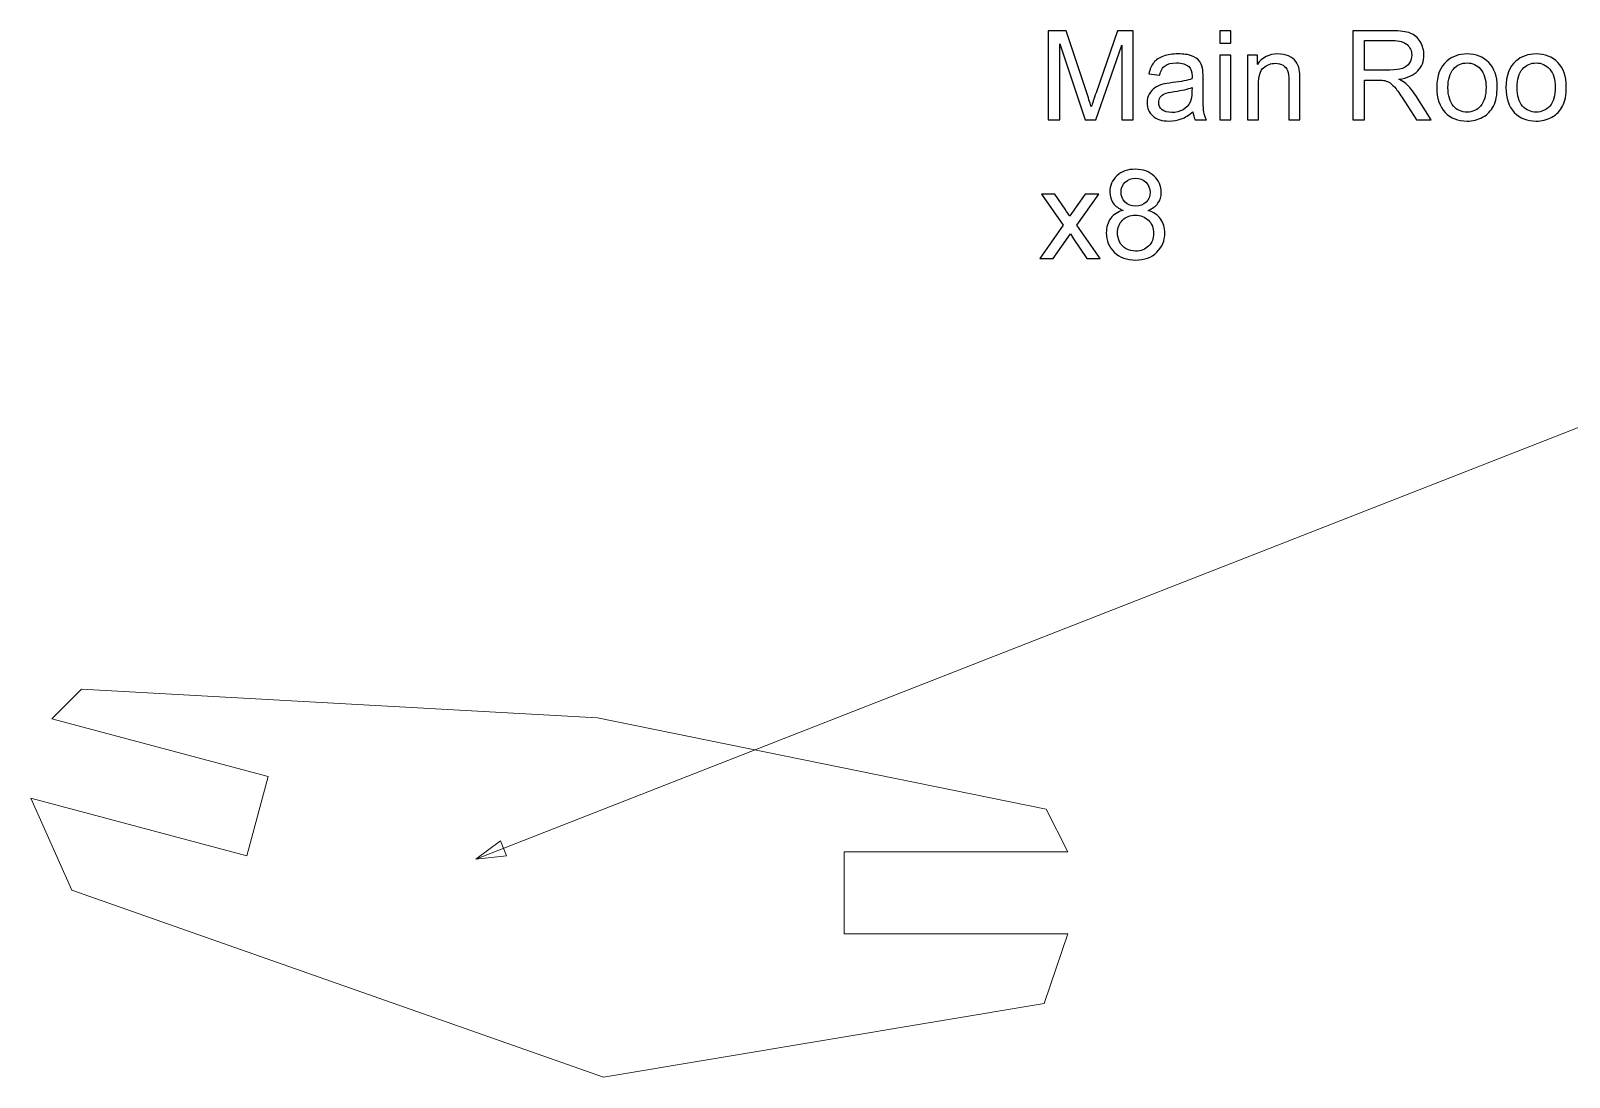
# Model space of a CAD drawing. Header units: inches. Extents: x -60.4 to -14.9, y -20.3 to 14.1.
# Drawn here: x -38.033 to -35.97, y -10.816 to -9.413 of the extents above; entities that cross this region are included whole.
import ezdxf

# ---------------------------------------------------------------- set-up
doc = ezdxf.new("R2010")
doc.units = ezdxf.units.IN
doc.header["$MEASUREMENT"] = 0
doc.layers.add('Master Desktop', color=7, linetype='Continuous', plot=False)

msp = doc.modelspace()

# ---------------------------------------------------------------- linework, layer by layer
at = {"layer": 'Master Desktop', "color": 155}
for points, knots in [([(-36.6682, -9.5319), (-36.6682, -9.5319), (-36.6682, -9.4126), (-36.6682, -9.4126), (-36.6682, -9.4126), (-36.6682, -9.4126), (-36.6445, -9.4126), (-36.6445, -9.4126), (-36.6445, -9.4126), (-36.6445, -9.4126), (-36.6163, -9.4971), (-36.6163, -9.4971), (-36.6163, -9.4971), (-36.6137, -9.5049), (-36.6118, -9.5108), (-36.6106, -9.5147), (-36.6106, -9.5147), (-36.6092, -9.5104), (-36.6071, -9.504), (-36.6042, -9.4956), (-36.6042, -9.4956), (-36.6042, -9.4956), (-36.5755, -9.4126), (-36.5755, -9.4126), (-36.5755, -9.4126), (-36.5755, -9.4126), (-36.5543, -9.4126), (-36.5543, -9.4126), (-36.5543, -9.4126), (-36.5543, -9.4126), (-36.5543, -9.5319), (-36.5543, -9.5319), (-36.5543, -9.5319), (-36.5543, -9.5319), (-36.5695, -9.5319), (-36.5695, -9.5319), (-36.5695, -9.5319), (-36.5695, -9.5319), (-36.5695, -9.4321), (-36.5695, -9.4321), (-36.5695, -9.4321), (-36.5695, -9.4321), (-36.6043, -9.5319), (-36.6043, -9.5319), (-36.6043, -9.5319), (-36.6043, -9.5319), (-36.6186, -9.5319), (-36.6186, -9.5319), (-36.6186, -9.5319), (-36.6186, -9.5319), (-36.653, -9.4302), (-36.653, -9.4302), (-36.653, -9.4302), (-36.653, -9.4302), (-36.653, -9.5319), (-36.653, -9.5319), (-36.653, -9.5319), (-36.653, -9.5319), (-36.6682, -9.5319), (-36.6682, -9.5319)], [0, 0, 0, 0, 0.0625, 0.0625, 0.0625, 0.0625, 0.125, 0.125, 0.125, 0.125, 0.1875, 0.1875, 0.1875, 0.1875, 0.25, 0.25, 0.25, 0.25, 0.3125, 0.3125, 0.3125, 0.3125, 0.375, 0.375, 0.375, 0.375, 0.4375, 0.4375, 0.4375, 0.4375, 0.5, 0.5, 0.5, 0.5, 0.5625, 0.5625, 0.5625, 0.5625, 0.625, 0.625, 0.625, 0.625, 0.6875, 0.6875, 0.6875, 0.6875, 0.75, 0.75, 0.75, 0.75, 0.8125, 0.8125, 0.8125, 0.8125, 0.875, 0.875, 0.875, 0.875, 1, 1, 1, 1]), ([(-36.4381, -9.4292), (-36.4381, -9.4292), (-36.4381, -9.4126), (-36.4381, -9.4126), (-36.4381, -9.4126), (-36.4381, -9.4126), (-36.4235, -9.4126), (-36.4235, -9.4126), (-36.4235, -9.4126), (-36.4235, -9.4126), (-36.4235, -9.4292), (-36.4235, -9.4292), (-36.4235, -9.4292), (-36.4235, -9.4292), (-36.4381, -9.4292), (-36.4381, -9.4292)], [0, 0, 0, 0, 0.2, 0.2, 0.2, 0.2, 0.4, 0.4, 0.4, 0.4, 0.6, 0.6, 0.6, 0.6, 1, 1, 1, 1]), ([(-36.2599, -9.5319), (-36.2599, -9.5319), (-36.2599, -9.4126), (-36.2599, -9.4126), (-36.2599, -9.4126), (-36.2599, -9.4126), (-36.2071, -9.4126), (-36.2071, -9.4126), (-36.2071, -9.4126), (-36.1964, -9.4126), (-36.1883, -9.4137), (-36.1828, -9.4158), (-36.1828, -9.4158), (-36.1773, -9.4179), (-36.1729, -9.4217), (-36.1696, -9.4271), (-36.1696, -9.4271), (-36.1662, -9.4326), (-36.1646, -9.4386), (-36.1646, -9.4451), (-36.1646, -9.4451), (-36.1646, -9.4536), (-36.1674, -9.4607), (-36.1728, -9.4665), (-36.1728, -9.4665), (-36.1783, -9.4723), (-36.1867, -9.476), (-36.1982, -9.4776), (-36.1982, -9.4776), (-36.194, -9.4796), (-36.1908, -9.4816), (-36.1887, -9.4835), (-36.1887, -9.4835), (-36.1841, -9.4877), (-36.1797, -9.4931), (-36.1756, -9.4994), (-36.1756, -9.4994), (-36.1756, -9.4994), (-36.155, -9.5319), (-36.155, -9.5319), (-36.155, -9.5319), (-36.155, -9.5319), (-36.1747, -9.5319), (-36.1747, -9.5319), (-36.1747, -9.5319), (-36.1747, -9.5319), (-36.1905, -9.5071), (-36.1905, -9.5071), (-36.1905, -9.5071), (-36.1951, -9.4999), (-36.1989, -9.4944), (-36.2018, -9.4906), (-36.2018, -9.4906), (-36.2048, -9.4868), (-36.2075, -9.4842), (-36.2099, -9.4826), (-36.2099, -9.4826), (-36.2122, -9.4811), (-36.2146, -9.4801), (-36.2171, -9.4795), (-36.2171, -9.4795), (-36.2188, -9.4791), (-36.2217, -9.4789), (-36.2258, -9.4789), (-36.2258, -9.4789), (-36.2258, -9.4789), (-36.2441, -9.4789), (-36.2441, -9.4789), (-36.2441, -9.4789), (-36.2441, -9.4789), (-36.2441, -9.5319), (-36.2441, -9.5319), (-36.2441, -9.5319), (-36.2441, -9.5319), (-36.2599, -9.5319), (-36.2599, -9.5319)], [0, 0, 0, 0, 0.05, 0.05, 0.05, 0.05, 0.1, 0.1, 0.1, 0.1, 0.15, 0.15, 0.15, 0.15, 0.2, 0.2, 0.2, 0.2, 0.25, 0.25, 0.25, 0.25, 0.3, 0.3, 0.3, 0.3, 0.35, 0.35, 0.35, 0.35, 0.4, 0.4, 0.4, 0.4, 0.45, 0.45, 0.45, 0.45, 0.5, 0.5, 0.5, 0.5, 0.55, 0.55, 0.55, 0.55, 0.6, 0.6, 0.6, 0.6, 0.65, 0.65, 0.65, 0.65, 0.7, 0.7, 0.7, 0.7, 0.75, 0.75, 0.75, 0.75, 0.8, 0.8, 0.8, 0.8, 0.85, 0.85, 0.85, 0.85, 0.9, 0.9, 0.9, 0.9, 1, 1, 1, 1]), ([(-36.2441, -9.4652), (-36.2441, -9.4652), (-36.2102, -9.4652), (-36.2102, -9.4652), (-36.2102, -9.4652), (-36.203, -9.4652), (-36.1974, -9.4645), (-36.1933, -9.463), (-36.1933, -9.463), (-36.1893, -9.4615), (-36.1862, -9.4591), (-36.1841, -9.4558), (-36.1841, -9.4558), (-36.182, -9.4526), (-36.1809, -9.449), (-36.1809, -9.4451), (-36.1809, -9.4451), (-36.1809, -9.4395), (-36.183, -9.4348), (-36.1871, -9.4312), (-36.1871, -9.4312), (-36.1911, -9.4276), (-36.1976, -9.4257), (-36.2064, -9.4257), (-36.2064, -9.4257), (-36.2064, -9.4257), (-36.2441, -9.4257), (-36.2441, -9.4257), (-36.2441, -9.4257), (-36.2441, -9.4257), (-36.2441, -9.4652), (-36.2441, -9.4652)], [0, 0, 0, 0, 0.111111, 0.111111, 0.111111, 0.111111, 0.222222, 0.222222, 0.222222, 0.222222, 0.333333, 0.333333, 0.333333, 0.333333, 0.444444, 0.444444, 0.444444, 0.444444, 0.555556, 0.555556, 0.555556, 0.555556, 0.666667, 0.666667, 0.666667, 0.666667, 0.777778, 0.777778, 0.777778, 0.777778, 1, 1, 1, 1]), ([(-36.4743, -9.5211), (-36.4798, -9.5257), (-36.485, -9.529), (-36.4901, -9.5309), (-36.4901, -9.5309), (-36.4951, -9.5328), (-36.5005, -9.5337), (-36.5062, -9.5337), (-36.5062, -9.5337), (-36.5157, -9.5337), (-36.5231, -9.5314), (-36.5282, -9.5268), (-36.5282, -9.5268), (-36.5333, -9.5222), (-36.5358, -9.5163), (-36.5358, -9.5091), (-36.5358, -9.5091), (-36.5358, -9.5049), (-36.5349, -9.501), (-36.5329, -9.4975), (-36.5329, -9.4975), (-36.531, -9.494), (-36.5285, -9.4912), (-36.5254, -9.4891), (-36.5254, -9.4891), (-36.5222, -9.487), (-36.5187, -9.4854), (-36.5148, -9.4843), (-36.5148, -9.4843), (-36.5119, -9.4836), (-36.5076, -9.4828), (-36.5017, -9.4821), (-36.5017, -9.4821), (-36.4899, -9.4807), (-36.4812, -9.479), (-36.4756, -9.4771), (-36.4756, -9.4771), (-36.4755, -9.4751), (-36.4755, -9.4738), (-36.4755, -9.4733), (-36.4755, -9.4733), (-36.4755, -9.4673), (-36.4769, -9.4631), (-36.4797, -9.4607), (-36.4797, -9.4607), (-36.4834, -9.4574), (-36.489, -9.4557), (-36.4964, -9.4557), (-36.4964, -9.4557), (-36.5033, -9.4557), (-36.5084, -9.457), (-36.5117, -9.4594), (-36.5117, -9.4594), (-36.515, -9.4618), (-36.5174, -9.4661), (-36.519, -9.4722), (-36.519, -9.4722), (-36.519, -9.4722), (-36.5333, -9.4702), (-36.5333, -9.4702), (-36.5333, -9.4702), (-36.532, -9.4641), (-36.5299, -9.4591), (-36.5269, -9.4554), (-36.5269, -9.4554), (-36.5239, -9.4516), (-36.5196, -9.4487), (-36.5139, -9.4466), (-36.5139, -9.4466), (-36.5082, -9.4446), (-36.5017, -9.4436), (-36.4942, -9.4436), (-36.4942, -9.4436), (-36.4868, -9.4436), (-36.4808, -9.4444), (-36.4762, -9.4462), (-36.4762, -9.4462), (-36.4716, -9.4479), (-36.4681, -9.4501), (-36.466, -9.4527), (-36.466, -9.4527), (-36.4638, -9.4554), (-36.4623, -9.4587), (-36.4614, -9.4627), (-36.4614, -9.4627), (-36.4609, -9.4652), (-36.4607, -9.4697), (-36.4607, -9.4762), (-36.4607, -9.4762), (-36.4607, -9.4762), (-36.4607, -9.4957), (-36.4607, -9.4957), (-36.4607, -9.4957), (-36.4607, -9.5092), (-36.4604, -9.5178), (-36.4597, -9.5215), (-36.4597, -9.5215), (-36.4592, -9.5251), (-36.4579, -9.5286), (-36.4562, -9.5319), (-36.4562, -9.5319), (-36.4562, -9.5319), (-36.4715, -9.5319), (-36.4715, -9.5319), (-36.4715, -9.5319), (-36.473, -9.5288), (-36.4739, -9.5252), (-36.4743, -9.5211)], [0, 0, 0, 0, 0.035714, 0.035714, 0.035714, 0.035714, 0.071429, 0.071429, 0.071429, 0.071429, 0.107143, 0.107143, 0.107143, 0.107143, 0.142857, 0.142857, 0.142857, 0.142857, 0.178571, 0.178571, 0.178571, 0.178571, 0.214286, 0.214286, 0.214286, 0.214286, 0.25, 0.25, 0.25, 0.25, 0.285714, 0.285714, 0.285714, 0.285714, 0.321429, 0.321429, 0.321429, 0.321429, 0.357143, 0.357143, 0.357143, 0.357143, 0.392857, 0.392857, 0.392857, 0.392857, 0.428571, 0.428571, 0.428571, 0.428571, 0.464286, 0.464286, 0.464286, 0.464286, 0.5, 0.5, 0.5, 0.5, 0.535714, 0.535714, 0.535714, 0.535714, 0.571429, 0.571429, 0.571429, 0.571429, 0.607143, 0.607143, 0.607143, 0.607143, 0.642857, 0.642857, 0.642857, 0.642857, 0.678571, 0.678571, 0.678571, 0.678571, 0.714286, 0.714286, 0.714286, 0.714286, 0.75, 0.75, 0.75, 0.75, 0.785714, 0.785714, 0.785714, 0.785714, 0.821429, 0.821429, 0.821429, 0.821429, 0.857143, 0.857143, 0.857143, 0.857143, 0.892857, 0.892857, 0.892857, 0.892857, 0.928571, 0.928571, 0.928571, 0.928571, 1, 1, 1, 1]), ([(-36.4381, -9.5319), (-36.4381, -9.5319), (-36.4381, -9.4454), (-36.4381, -9.4454), (-36.4381, -9.4454), (-36.4381, -9.4454), (-36.4235, -9.4454), (-36.4235, -9.4454), (-36.4235, -9.4454), (-36.4235, -9.4454), (-36.4235, -9.5319), (-36.4235, -9.5319), (-36.4235, -9.5319), (-36.4235, -9.5319), (-36.4381, -9.5319), (-36.4381, -9.5319)], [0, 0, 0, 0, 0.2, 0.2, 0.2, 0.2, 0.4, 0.4, 0.4, 0.4, 0.6, 0.6, 0.6, 0.6, 1, 1, 1, 1]), ([(-36.4011, -9.5319), (-36.4011, -9.5319), (-36.4011, -9.4454), (-36.4011, -9.4454), (-36.4011, -9.4454), (-36.4011, -9.4454), (-36.3879, -9.4454), (-36.3879, -9.4454), (-36.3879, -9.4454), (-36.3879, -9.4454), (-36.3879, -9.4577), (-36.3879, -9.4577), (-36.3879, -9.4577), (-36.3816, -9.4483), (-36.3724, -9.4436), (-36.3605, -9.4436), (-36.3605, -9.4436), (-36.3552, -9.4436), (-36.3505, -9.4445), (-36.3461, -9.4464), (-36.3461, -9.4464), (-36.3417, -9.4482), (-36.3385, -9.4507), (-36.3363, -9.4537), (-36.3363, -9.4537), (-36.3341, -9.4568), (-36.3326, -9.4604), (-36.3317, -9.4646), (-36.3317, -9.4646), (-36.3312, -9.4673), (-36.3309, -9.472), (-36.3309, -9.4788), (-36.3309, -9.4788), (-36.3309, -9.4788), (-36.3309, -9.5319), (-36.3309, -9.5319), (-36.3309, -9.5319), (-36.3309, -9.5319), (-36.3456, -9.5319), (-36.3456, -9.5319), (-36.3456, -9.5319), (-36.3456, -9.5319), (-36.3456, -9.4794), (-36.3456, -9.4794), (-36.3456, -9.4794), (-36.3456, -9.4734), (-36.3462, -9.4689), (-36.3473, -9.466), (-36.3473, -9.466), (-36.3484, -9.463), (-36.3505, -9.4607), (-36.3534, -9.4589), (-36.3534, -9.4589), (-36.3562, -9.4571), (-36.3597, -9.4562), (-36.3636, -9.4562), (-36.3636, -9.4562), (-36.3698, -9.4562), (-36.3751, -9.4582), (-36.3797, -9.4622), (-36.3797, -9.4622), (-36.3842, -9.4661), (-36.3864, -9.4737), (-36.3864, -9.4847), (-36.3864, -9.4847), (-36.3864, -9.4847), (-36.3864, -9.5319), (-36.3864, -9.5319), (-36.3864, -9.5319), (-36.3864, -9.5319), (-36.4011, -9.5319), (-36.4011, -9.5319)], [0, 0, 0, 0, 0.052632, 0.052632, 0.052632, 0.052632, 0.105263, 0.105263, 0.105263, 0.105263, 0.157895, 0.157895, 0.157895, 0.157895, 0.210526, 0.210526, 0.210526, 0.210526, 0.263158, 0.263158, 0.263158, 0.263158, 0.315789, 0.315789, 0.315789, 0.315789, 0.368421, 0.368421, 0.368421, 0.368421, 0.421053, 0.421053, 0.421053, 0.421053, 0.473684, 0.473684, 0.473684, 0.473684, 0.526316, 0.526316, 0.526316, 0.526316, 0.578947, 0.578947, 0.578947, 0.578947, 0.631579, 0.631579, 0.631579, 0.631579, 0.684211, 0.684211, 0.684211, 0.684211, 0.736842, 0.736842, 0.736842, 0.736842, 0.789474, 0.789474, 0.789474, 0.789474, 0.842105, 0.842105, 0.842105, 0.842105, 0.894737, 0.894737, 0.894737, 0.894737, 1, 1, 1, 1]), ([(-36.1473, -9.4887), (-36.1473, -9.4727), (-36.1428, -9.4609), (-36.1339, -9.4532), (-36.1339, -9.4532), (-36.1265, -9.4468), (-36.1174, -9.4436), (-36.1067, -9.4436), (-36.1067, -9.4436), (-36.0948, -9.4436), (-36.0851, -9.4475), (-36.0776, -9.4552), (-36.0776, -9.4552), (-36.07, -9.463), (-36.0663, -9.4737), (-36.0663, -9.4874), (-36.0663, -9.4874), (-36.0663, -9.4986), (-36.0679, -9.5073), (-36.0713, -9.5136), (-36.0713, -9.5136), (-36.0746, -9.52), (-36.0794, -9.5249), (-36.0858, -9.5285), (-36.0858, -9.5285), (-36.0922, -9.532), (-36.0992, -9.5337), (-36.1067, -9.5337), (-36.1067, -9.5337), (-36.1188, -9.5337), (-36.1286, -9.5299), (-36.1361, -9.5221), (-36.1361, -9.5221), (-36.1435, -9.5144), (-36.1473, -9.5032), (-36.1473, -9.4887)], [0, 0, 0, 0, 0.1, 0.1, 0.1, 0.1, 0.2, 0.2, 0.2, 0.2, 0.3, 0.3, 0.3, 0.3, 0.4, 0.4, 0.4, 0.4, 0.5, 0.5, 0.5, 0.5, 0.6, 0.6, 0.6, 0.6, 0.7, 0.7, 0.7, 0.7, 0.8, 0.8, 0.8, 0.8, 1, 1, 1, 1]), ([(-36.0546, -9.4887), (-36.0546, -9.4727), (-36.0501, -9.4609), (-36.0412, -9.4532), (-36.0412, -9.4532), (-36.0338, -9.4468), (-36.0247, -9.4436), (-36.014, -9.4436), (-36.014, -9.4436), (-36.0021, -9.4436), (-35.9924, -9.4475), (-35.9849, -9.4552), (-35.9849, -9.4552), (-35.9773, -9.463), (-35.9736, -9.4737), (-35.9736, -9.4874), (-35.9736, -9.4874), (-35.9736, -9.4986), (-35.9752, -9.5073), (-35.9786, -9.5136), (-35.9786, -9.5136), (-35.9819, -9.52), (-35.9868, -9.5249), (-35.9931, -9.5285), (-35.9931, -9.5285), (-35.9995, -9.532), (-36.0065, -9.5337), (-36.014, -9.5337), (-36.014, -9.5337), (-36.0261, -9.5337), (-36.0359, -9.5299), (-36.0434, -9.5221), (-36.0434, -9.5221), (-36.0508, -9.5144), (-36.0546, -9.5032), (-36.0546, -9.4887)], [0, 0, 0, 0, 0.1, 0.1, 0.1, 0.1, 0.2, 0.2, 0.2, 0.2, 0.3, 0.3, 0.3, 0.3, 0.4, 0.4, 0.4, 0.4, 0.5, 0.5, 0.5, 0.5, 0.6, 0.6, 0.6, 0.6, 0.7, 0.7, 0.7, 0.7, 0.8, 0.8, 0.8, 0.8, 1, 1, 1, 1]), ([(-36.1323, -9.4887), (-36.1323, -9.4997), (-36.1298, -9.508), (-36.125, -9.5135), (-36.125, -9.5135), (-36.1201, -9.519), (-36.1141, -9.5217), (-36.1067, -9.5217), (-36.1067, -9.5217), (-36.0994, -9.5217), (-36.0934, -9.519), (-36.0885, -9.5135), (-36.0885, -9.5135), (-36.0837, -9.5079), (-36.0813, -9.4995), (-36.0813, -9.4882), (-36.0813, -9.4882), (-36.0813, -9.4776), (-36.0837, -9.4695), (-36.0886, -9.464), (-36.0886, -9.464), (-36.0934, -9.4585), (-36.0995, -9.4557), (-36.1067, -9.4557), (-36.1067, -9.4557), (-36.1141, -9.4557), (-36.1201, -9.4585), (-36.125, -9.4639), (-36.125, -9.4639), (-36.1298, -9.4694), (-36.1323, -9.4777), (-36.1323, -9.4887)], [0, 0, 0, 0, 0.111111, 0.111111, 0.111111, 0.111111, 0.222222, 0.222222, 0.222222, 0.222222, 0.333333, 0.333333, 0.333333, 0.333333, 0.444444, 0.444444, 0.444444, 0.444444, 0.555556, 0.555556, 0.555556, 0.555556, 0.666667, 0.666667, 0.666667, 0.666667, 0.777778, 0.777778, 0.777778, 0.777778, 1, 1, 1, 1]), ([(-36.0396, -9.4887), (-36.0396, -9.4997), (-36.0371, -9.508), (-36.0323, -9.5135), (-36.0323, -9.5135), (-36.0274, -9.519), (-36.0214, -9.5217), (-36.014, -9.5217), (-36.014, -9.5217), (-36.0067, -9.5217), (-36.0007, -9.519), (-35.9958, -9.5135), (-35.9958, -9.5135), (-35.991, -9.5079), (-35.9886, -9.4995), (-35.9886, -9.4882), (-35.9886, -9.4882), (-35.9886, -9.4776), (-35.991, -9.4695), (-35.9959, -9.464), (-35.9959, -9.464), (-36.0007, -9.4585), (-36.0068, -9.4557), (-36.014, -9.4557), (-36.014, -9.4557), (-36.0214, -9.4557), (-36.0274, -9.4585), (-36.0323, -9.4639), (-36.0323, -9.4639), (-36.0371, -9.4694), (-36.0396, -9.4777), (-36.0396, -9.4887)], [0, 0, 0, 0, 0.111111, 0.111111, 0.111111, 0.111111, 0.222222, 0.222222, 0.222222, 0.222222, 0.333333, 0.333333, 0.333333, 0.333333, 0.444444, 0.444444, 0.444444, 0.444444, 0.555556, 0.555556, 0.555556, 0.555556, 0.666667, 0.666667, 0.666667, 0.666667, 0.777778, 0.777778, 0.777778, 0.777778, 1, 1, 1, 1]), ([(-36.4755, -9.4886), (-36.4808, -9.4907), (-36.4888, -9.4926), (-36.4995, -9.4941), (-36.4995, -9.4941), (-36.5056, -9.4949), (-36.5098, -9.4959), (-36.5123, -9.497), (-36.5123, -9.497), (-36.5148, -9.4981), (-36.5167, -9.4997), (-36.5181, -9.5017), (-36.5181, -9.5017), (-36.5195, -9.5038), (-36.5202, -9.5061), (-36.5202, -9.5087), (-36.5202, -9.5087), (-36.5202, -9.5125), (-36.5187, -9.5158), (-36.5157, -9.5184), (-36.5157, -9.5184), (-36.5127, -9.5209), (-36.5084, -9.5222), (-36.5027, -9.5222), (-36.5027, -9.5222), (-36.4971, -9.5222), (-36.4921, -9.521), (-36.4876, -9.5186), (-36.4876, -9.5186), (-36.4832, -9.5161), (-36.48, -9.5127), (-36.4779, -9.5085), (-36.4779, -9.5085), (-36.4764, -9.5052), (-36.4756, -9.5003), (-36.4756, -9.4939), (-36.4756, -9.4939), (-36.4756, -9.4939), (-36.4755, -9.4886), (-36.4755, -9.4886)], [0, 0, 0, 0, 0.090909, 0.090909, 0.090909, 0.090909, 0.181818, 0.181818, 0.181818, 0.181818, 0.272727, 0.272727, 0.272727, 0.272727, 0.363636, 0.363636, 0.363636, 0.363636, 0.454545, 0.454545, 0.454545, 0.454545, 0.545455, 0.545455, 0.545455, 0.545455, 0.636364, 0.636364, 0.636364, 0.636364, 0.727273, 0.727273, 0.727273, 0.727273, 0.818182, 0.818182, 0.818182, 0.818182, 1, 1, 1, 1]), ([(-36.5677, -9.6534), (-36.5738, -9.6512), (-36.5783, -9.648), (-36.5813, -9.6439), (-36.5813, -9.6439), (-36.5842, -9.6397), (-36.5857, -9.6348), (-36.5857, -9.6291), (-36.5857, -9.6291), (-36.5857, -9.6204), (-36.5825, -9.6131), (-36.5763, -9.6072), (-36.5763, -9.6072), (-36.5701, -9.6012), (-36.5618, -9.5983), (-36.5514, -9.5983), (-36.5514, -9.5983), (-36.5411, -9.5983), (-36.5327, -9.6013), (-36.5263, -9.6074), (-36.5263, -9.6074), (-36.52, -9.6134), (-36.5168, -9.6208), (-36.5168, -9.6295), (-36.5168, -9.6295), (-36.5168, -9.635), (-36.5183, -9.6398), (-36.5212, -9.6439), (-36.5212, -9.6439), (-36.5241, -9.648), (-36.5284, -9.6512), (-36.5344, -9.6534), (-36.5344, -9.6534), (-36.5271, -9.6558), (-36.5215, -9.6596), (-36.5177, -9.665), (-36.5177, -9.665), (-36.5139, -9.6703), (-36.512, -9.6766), (-36.512, -9.684), (-36.512, -9.684), (-36.512, -9.6942), (-36.5156, -9.7027), (-36.5228, -9.7097), (-36.5228, -9.7097), (-36.53, -9.7166), (-36.5395, -9.7201), (-36.5512, -9.7201), (-36.5512, -9.7201), (-36.563, -9.7201), (-36.5725, -9.7166), (-36.5797, -9.7097), (-36.5797, -9.7097), (-36.5869, -9.7027), (-36.5905, -9.694), (-36.5905, -9.6836), (-36.5905, -9.6836), (-36.5905, -9.6758), (-36.5885, -9.6693), (-36.5846, -9.6641), (-36.5846, -9.6641), (-36.5806, -9.6589), (-36.575, -9.6553), (-36.5677, -9.6534)], [0, 0, 0, 0, 0.058824, 0.058824, 0.058824, 0.058824, 0.117647, 0.117647, 0.117647, 0.117647, 0.176471, 0.176471, 0.176471, 0.176471, 0.235294, 0.235294, 0.235294, 0.235294, 0.294118, 0.294118, 0.294118, 0.294118, 0.352941, 0.352941, 0.352941, 0.352941, 0.411765, 0.411765, 0.411765, 0.411765, 0.470588, 0.470588, 0.470588, 0.470588, 0.529412, 0.529412, 0.529412, 0.529412, 0.588235, 0.588235, 0.588235, 0.588235, 0.647059, 0.647059, 0.647059, 0.647059, 0.705882, 0.705882, 0.705882, 0.705882, 0.764706, 0.764706, 0.764706, 0.764706, 0.823529, 0.823529, 0.823529, 0.823529, 0.882353, 0.882353, 0.882353, 0.882353, 1, 1, 1, 1]), ([(-36.5707, -9.6285), (-36.5707, -9.6342), (-36.5689, -9.6388), (-36.5653, -9.6424), (-36.5653, -9.6424), (-36.5617, -9.646), (-36.5569, -9.6478), (-36.5511, -9.6478), (-36.5511, -9.6478), (-36.5454, -9.6478), (-36.5408, -9.646), (-36.5372, -9.6424), (-36.5372, -9.6424), (-36.5336, -9.6389), (-36.5318, -9.6345), (-36.5318, -9.6294), (-36.5318, -9.6294), (-36.5318, -9.624), (-36.5337, -9.6194), (-36.5374, -9.6158), (-36.5374, -9.6158), (-36.541, -9.6121), (-36.5457, -9.6103), (-36.5512, -9.6103), (-36.5512, -9.6103), (-36.5569, -9.6103), (-36.5615, -9.6121), (-36.5652, -9.6157), (-36.5652, -9.6157), (-36.5688, -9.6192), (-36.5707, -9.6235), (-36.5707, -9.6285)], [0, 0, 0, 0, 0.111111, 0.111111, 0.111111, 0.111111, 0.222222, 0.222222, 0.222222, 0.222222, 0.333333, 0.333333, 0.333333, 0.333333, 0.444444, 0.444444, 0.444444, 0.444444, 0.555556, 0.555556, 0.555556, 0.555556, 0.666667, 0.666667, 0.666667, 0.666667, 0.777778, 0.777778, 0.777778, 0.777778, 1, 1, 1, 1]), ([(-36.6797, -9.7181), (-36.6797, -9.7181), (-36.6481, -9.6733), (-36.6481, -9.6733), (-36.6481, -9.6733), (-36.6481, -9.6733), (-36.6773, -9.6316), (-36.6773, -9.6316), (-36.6773, -9.6316), (-36.6773, -9.6316), (-36.6593, -9.6316), (-36.6593, -9.6316), (-36.6593, -9.6316), (-36.6593, -9.6316), (-36.6456, -9.652), (-36.6456, -9.652), (-36.6456, -9.652), (-36.6431, -9.6559), (-36.6411, -9.659), (-36.6397, -9.6614), (-36.6397, -9.6614), (-36.6372, -9.6579), (-36.635, -9.6548), (-36.6331, -9.652), (-36.6331, -9.652), (-36.6331, -9.652), (-36.6187, -9.6316), (-36.6187, -9.6316), (-36.6187, -9.6316), (-36.6187, -9.6316), (-36.6007, -9.6316), (-36.6007, -9.6316), (-36.6007, -9.6316), (-36.6007, -9.6316), (-36.6302, -9.6733), (-36.6302, -9.6733), (-36.6302, -9.6733), (-36.6302, -9.6733), (-36.5988, -9.7181), (-36.5988, -9.7181), (-36.5988, -9.7181), (-36.5988, -9.7181), (-36.6167, -9.7181), (-36.6167, -9.7181), (-36.6167, -9.7181), (-36.6167, -9.7181), (-36.6346, -9.6914), (-36.6346, -9.6914), (-36.6346, -9.6914), (-36.6346, -9.6914), (-36.6386, -9.685), (-36.6386, -9.685), (-36.6386, -9.685), (-36.6386, -9.685), (-36.6617, -9.7181), (-36.6617, -9.7181), (-36.6617, -9.7181), (-36.6617, -9.7181), (-36.6797, -9.7181), (-36.6797, -9.7181)], [0, 0, 0, 0, 0.0625, 0.0625, 0.0625, 0.0625, 0.125, 0.125, 0.125, 0.125, 0.1875, 0.1875, 0.1875, 0.1875, 0.25, 0.25, 0.25, 0.25, 0.3125, 0.3125, 0.3125, 0.3125, 0.375, 0.375, 0.375, 0.375, 0.4375, 0.4375, 0.4375, 0.4375, 0.5, 0.5, 0.5, 0.5, 0.5625, 0.5625, 0.5625, 0.5625, 0.625, 0.625, 0.625, 0.625, 0.6875, 0.6875, 0.6875, 0.6875, 0.75, 0.75, 0.75, 0.75, 0.8125, 0.8125, 0.8125, 0.8125, 0.875, 0.875, 0.875, 0.875, 1, 1, 1, 1]), ([(-36.5755, -9.6837), (-36.5755, -9.6879), (-36.5745, -9.6919), (-36.5726, -9.6958), (-36.5726, -9.6958), (-36.5706, -9.6997), (-36.5677, -9.7027), (-36.5637, -9.7049), (-36.5637, -9.7049), (-36.5598, -9.707), (-36.5556, -9.7081), (-36.5511, -9.7081), (-36.5511, -9.7081), (-36.5441, -9.7081), (-36.5383, -9.7059), (-36.5338, -9.7014), (-36.5338, -9.7014), (-36.5292, -9.6969), (-36.527, -9.6911), (-36.527, -9.6842), (-36.527, -9.6842), (-36.527, -9.6771), (-36.5293, -9.6713), (-36.534, -9.6667), (-36.534, -9.6667), (-36.5386, -9.6621), (-36.5445, -9.6598), (-36.5516, -9.6598), (-36.5516, -9.6598), (-36.5586, -9.6598), (-36.5642, -9.6621), (-36.5687, -9.6666), (-36.5687, -9.6666), (-36.5732, -9.6712), (-36.5755, -9.6769), (-36.5755, -9.6837)], [0, 0, 0, 0, 0.1, 0.1, 0.1, 0.1, 0.2, 0.2, 0.2, 0.2, 0.3, 0.3, 0.3, 0.3, 0.4, 0.4, 0.4, 0.4, 0.5, 0.5, 0.5, 0.5, 0.6, 0.6, 0.6, 0.6, 0.7, 0.7, 0.7, 0.7, 0.8, 0.8, 0.8, 0.8, 1, 1, 1, 1])]:
    msp.add_open_spline(points, degree=3, knots=knots, dxfattribs=at)
at = {"layer": 'Master Desktop', "color": 155, "lineweight": 9}
for points, knots in [([(-37.436, -10.5237), (-37.436, -10.5237), (-34.9881, -9.5653), (-34.9881, -9.5653), (-34.9881, -9.5653), (-34.9881, -9.5653), (-34.9881, -9.5653), (-34.9881, -9.5653)], [0, 0, 0, 0, 0.333333, 0.333333, 0.333333, 0.333333, 1, 1, 1, 1]), ([(-37.3948, -10.5191), (-37.3948, -10.5191), (-37.436, -10.5237), (-37.436, -10.5237), (-37.436, -10.5237), (-37.436, -10.5237), (-37.4026, -10.4991), (-37.4026, -10.4991), (-37.4026, -10.4991), (-37.4026, -10.4991), (-37.3948, -10.5191), (-37.3948, -10.5191)], [0, 0, 0, 0, 0.25, 0.25, 0.25, 0.25, 0.5, 0.5, 0.5, 0.5, 1, 1, 1, 1])]:
    msp.add_open_spline(points, degree=3, knots=knots, dxfattribs=at)
at = {"layer": 'Master Desktop', "lineweight": 9}
for points, knots in [([(-38.0044, -10.3354), (-38.0044, -10.3354), (-37.9647, -10.2957), (-37.9647, -10.2957), (-37.9647, -10.2957), (-37.9647, -10.2957), (-37.2726, -10.3342), (-37.2726, -10.3342), (-37.2726, -10.3342), (-37.2726, -10.3342), (-36.671, -10.4566), (-36.671, -10.4566), (-36.671, -10.4566), (-36.671, -10.4566), (-36.6421, -10.5136), (-36.6421, -10.5136)], [0, 0, 0, 0, 0.2, 0.2, 0.2, 0.2, 0.4, 0.4, 0.4, 0.4, 0.6, 0.6, 0.6, 0.6, 1, 1, 1, 1]), ([(-38.0327, -10.4417), (-38.0327, -10.4417), (-37.7428, -10.5189), (-37.7428, -10.5189), (-37.7428, -10.5189), (-37.7428, -10.5189), (-37.7145, -10.4126), (-37.7145, -10.4126), (-37.7145, -10.4126), (-37.7145, -10.4126), (-38.0044, -10.3354), (-38.0044, -10.3354)], [0, 0, 0, 0, 0.25, 0.25, 0.25, 0.25, 0.5, 0.5, 0.5, 0.5, 1, 1, 1, 1]), ([(-38.0327, -10.4417), (-38.0327, -10.4417), (-37.9776, -10.5653), (-37.9776, -10.5653), (-37.9776, -10.5653), (-37.9776, -10.5653), (-37.2648, -10.816), (-37.2648, -10.816), (-37.2648, -10.816), (-37.2648, -10.816), (-36.6736, -10.717), (-36.6736, -10.717), (-36.6736, -10.717), (-36.6736, -10.717), (-36.6421, -10.6236), (-36.6421, -10.6236)], [0, 0, 0, 0, 0.2, 0.2, 0.2, 0.2, 0.4, 0.4, 0.4, 0.4, 0.6, 0.6, 0.6, 0.6, 1, 1, 1, 1]), ([(-36.6421, -10.5136), (-36.6421, -10.5136), (-36.9421, -10.5136), (-36.9421, -10.5136), (-36.9421, -10.5136), (-36.9421, -10.5136), (-36.9421, -10.6236), (-36.9421, -10.6236), (-36.9421, -10.6236), (-36.9421, -10.6236), (-36.6421, -10.6236), (-36.6421, -10.6236)], [0, 0, 0, 0, 0.25, 0.25, 0.25, 0.25, 0.5, 0.5, 0.5, 0.5, 1, 1, 1, 1])]:
    msp.add_open_spline(points, degree=3, knots=knots, dxfattribs=at)

doc.saveas('drawing.dxf')
